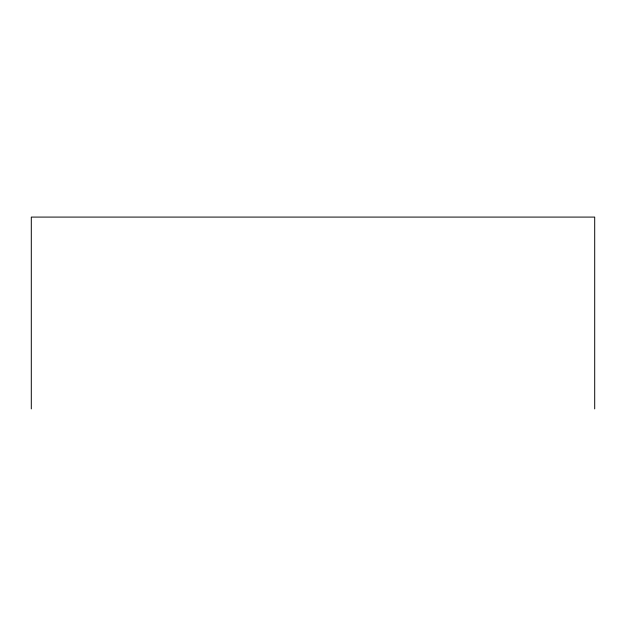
<?xml version="1.0" encoding="UTF-8"?>
<svg xmlns="http://www.w3.org/2000/svg" width="626" height="626" viewBox="0 0 626 626"><rect width="100%" height="100%" fill="white"/><g stroke="black" fill="none" stroke-linecap="round" stroke-linejoin="round"><path stroke-width="0.94" d="M594.7 408.911L594.7 217.089L31.3 217.089L31.3 408.911"/></g></svg>
